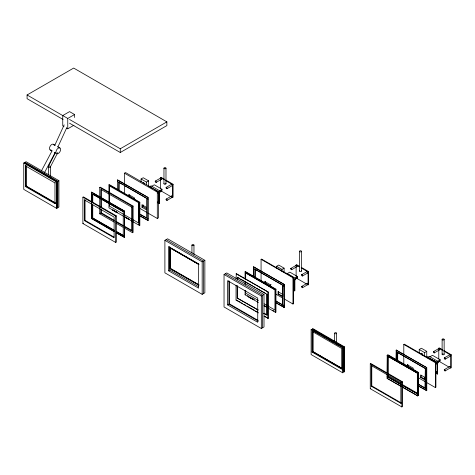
<?xml version="1.0" encoding="UTF-8"?>
<svg xmlns="http://www.w3.org/2000/svg" width="475" height="475" viewBox="0 0 475 475"><rect width="100%" height="100%" fill="white"/><g stroke="black" fill="none" stroke-linecap="round" stroke-linejoin="round"><path stroke-width="0.71" d="M54.672 145.552L64.172 124.872M57.861 147.066L66.749 127.722M48.444 166.268L55.254 153.092M50.314 167.034L57.802 152.54M41.42 170.893L52.108 150.741M44.537 172.562L55.219 152.416M63.074 119.474L27.081 98.693L27.081 94.97L73.678 68.067L166.868 121.867L166.868 125.596L120.276 152.499L69.498 123.179M27.081 94.97L67.765 118.453L74.575 114.522L74.575 117.479M66.512 128.078L67.765 128.802L73.957 125.228M23.75 163.05L26.078 161.702L58.912 180.66L58.912 206.981L56.584 208.329L23.75 189.371L23.75 163.05L56.584 182.008L58.912 180.66M25.365 186.521L25.899 186.212L55.504 203.306L54.969 203.615L25.365 186.521L25.365 165.846L25.899 165.532M55.474 202.908L26.226 186.022M25.365 165.846L54.969 182.934L55.504 182.626M69.498 119.457L120.276 148.77L166.868 121.867M82.888 197.196L83.428 196.882L116.262 215.84L116.262 242.161L115.722 242.47L82.888 223.517L82.888 197.196L115.722 216.149L116.262 215.84M114.22 231.675L91.491 218.547L91.669 192.126L124.503 211.078L124.503 237.405L116.114 232.768M114.255 222.175L99.738 213.792L99.738 187.471L100.272 187.156L133.107 206.114L133.107 232.435L132.567 232.744L124.361 228.006M124.468 184.158L124.468 173.191L125.543 172.567L159.38 192.185L159.38 203.508L157.854 202.956M92.566 194.091L123.429 211.702L92.566 194.091L92.566 202.76M108.941 184.846L109.321 184.621L139.828 202.231L139.828 225.245L139.442 225.465L108.941 207.854L108.941 184.846L139.442 202.451L139.828 202.231M117.39 189.65L117.568 179.865L148.069 197.475L148.069 220.483L139.407 215.692M84.502 199.987L114.107 217.081L114.107 237.755L84.502 220.667L84.502 199.987L85.043 199.678L85.043 220.352L114.018 237.084M117.568 181.521L148.069 199.132M141.063 181.741L141.063 178.986L143.213 177.745L148.592 180.844L148.592 186.366M141.063 178.986L146.437 182.085L148.592 180.844M84.502 220.667L85.043 220.352M160.615 188.504L160.615 177.692L161.15 177.383L164.291 179.194M155.378 181.076L160.77 177.965M82.888 223.517L83.428 223.208M91.491 218.547L91.669 203.822M92.566 204.203L92.566 217.93L114.481 230.375M99.738 213.792L100.272 213.483M100.813 208.834L100.813 213.168L101.347 212.859L114.131 220.24M156.138 182.394L161.536 179.283M151.798 186.259L154.304 184.811L162.011 189.258L162.011 190.291L160.128 191.377M116.909 212.301L112.812 210.193L117.331 212.758L112.812 209.885L117.295 212.824L117.331 212.45M159.505 190.707L162.011 189.258M91.491 192.227L124.503 211.078M100.813 207.391L100.813 189.329L131.492 207.047L132.032 206.732M99.738 187.471L132.567 206.423L133.107 206.114M138.789 202.831L138.807 223.084L138.789 202.831L109.541 185.945L109.541 206.209L138.807 223.084M146.638 198.301L146.638 218.001M117.39 179.966L148.069 197.475M124.468 173.191L157.302 192.143L158.377 191.526L158.377 217.847L157.302 218.47L147.826 213.002M166.238 187.346L171.635 184.235M158.697 192.001L160.223 191.122L160.223 192.155L159.202 192.743M156.619 190.926L159.38 192.185M165.638 180.595L172.55 184.579L173.09 184.27L173.09 197.244L172.55 197.558L160.615 190.665M166.998 188.664L172.395 185.553M141.96 207.231L146.258 209.713L146.258 207.231L141.96 204.749L141.96 207.231L143.034 206.607L146.722 208.739M126.421 217.752L126.166 217.942L129.289 219.45L126.421 217.793M166.238 199.078L171.635 195.967M166.998 200.397L172.395 197.285A0.76 0.439 60 0 0 172.152 196.104A0.76 0.439 60 0 0 171.493 196.484M148.069 218.833L139.407 214.035M116.221 231.586L123.429 235.541L116.399 231.479M124.462 226.824L131.492 230.886L132.032 230.571L124.361 226.148M164.896 240.338L167.586 238.788L204.862 260.312L204.862 292.796L202.172 294.352L164.896 272.828L164.896 240.338L202.172 261.862L204.862 260.312M198.966 285.303L169.991 268.571L169.991 247.891L171.517 248.467M169.991 268.571L198.603 284.78M168.482 270.762L198.592 288.141L198.592 263.934L168.482 246.549L168.482 270.762L169.735 270.038L198.562 286.68M224.04 274.485L226.729 272.935L264.005 294.452L264.005 326.942L261.315 328.492L224.04 306.975L224.04 274.485L261.315 296.008L264.005 294.452M236.045 278.873L236.312 273.606L268.215 292.024L268.215 318.303L264.118 316.249M261.072 271.724L261.072 259.314L261.517 259.053L293.419 277.471L293.419 303.751L292.968 304.012L284.038 298.852M245.076 278.985L245.076 271.795L245.462 271.575L275.963 289.186L275.963 312.194L275.577 312.413L264.142 305.811M253.525 276.598L253.703 266.813L284.204 284.424L284.204 307.438L275.542 302.64M237.191 278.861L237.464 277.228L237.464 279.442M245.676 279.407L245.694 272.887L274.942 289.774L274.942 310.032L264.118 303.804M253.703 268.47L284.204 286.081L254.974 269.206M276.569 268.369L276.569 266.297L278.724 265.056L284.098 268.161L284.098 272.3M276.569 266.297L281.948 269.402L284.098 268.161M237.191 285.505L237.191 298.057L258.252 309.908M296.121 276.539L296.121 265.002L296.661 264.694L299.173 266.142M227.62 304.902L257.729 322.287L257.729 298.074L227.62 280.695L227.62 304.902L228.879 304.178L258.347 321.195M236.045 285.439L236.045 300.04L240.142 302.094M245.076 290.492L245.076 294.809L245.462 294.583M290.884 268.393L296.281 265.276M291.644 269.711L297.041 266.594M287.304 273.57L289.815 272.122L297.522 276.569L297.522 277.608L295.64 278.694M248.947 296.833L248.947 297.184L253.686 299.582L248.947 297.142L253.43 299.422L253.43 299.772M264.741 282.928L264.741 281.509L270.655 284.923L271.106 284.662M236.045 273.76L268.215 292.024M261.072 259.314L292.968 277.733L293.419 277.471M295.011 278.017L297.522 276.569M237.191 277.382L267.069 294.322L267.069 314.996L263.649 313.334M274.942 289.774L245.676 272.893M245.076 271.795L275.577 289.406L275.963 289.186M253.525 266.92L284.204 284.424M301.744 274.663L307.141 271.546M294.203 279.312L295.729 278.433L295.729 279.466L294.714 280.054M293.366 278.95L294.886 279.502L294.886 290.819L293.366 290.272M301.15 267.906L308.061 271.896L308.596 271.587L308.596 284.561L308.061 284.869L296.121 277.982M302.51 275.981L307.901 272.864M278.095 291.697L278.54 291.442L278.54 293.924L282.845 296.406L282.845 293.924L282.393 294.179L278.095 291.697L278.095 294.179L282.393 296.667L282.845 296.406M278.095 294.179L278.54 293.924M265.169 306.547L265.204 306.179L265.204 306.488L264.023 305.847L265.424 306.363L264.243 305.716M301.744 286.395L307.141 283.278M302.51 287.713L307.901 284.596M343.235 347.605L343.235 372.477L342.695 372.792L311.119 354.558L311.119 329.686L311.653 329.377L343.259 347.593L343.259 370.601L343.437 347.486L312.936 329.876L312.372 330.202M312.396 328.949L312.936 328.635L344.512 346.869L344.512 371.741L343.971 372.05L343.971 347.178L312.396 328.949L312.396 330.41M312.105 352.07L341.709 369.164L341.709 348.484L312.105 331.39L312.105 352.07L312.823 351.654L312.823 330.98M311.119 329.686L342.695 347.914L343.437 347.486M343.971 347.178L344.512 346.869M370.257 363.826L370.797 363.517L402.372 381.752L402.372 406.624L401.838 406.933L370.257 388.704L370.257 363.826L401.838 382.06L402.372 381.752M403.792 354.712L403.792 344.464L404.332 344.155L435.907 362.389L435.907 387.262L435.373 387.57L426.532 382.47M387.107 372.845L387.285 355.241L417.786 372.851L417.786 395.865L402.355 387.161M387.642 355.033L388.022 354.813L418.528 372.424L418.528 395.438L418.142 395.657L418.142 372.643L387.642 355.033L387.642 373.73M396.091 359.842L396.269 350.057L426.77 367.662L426.77 390.676L418.107 385.884M396.269 351.708L426.77 369.318L398.175 352.812M419.223 352.937L419.223 349.487L421.372 348.246L426.752 351.346L426.752 356.867M419.223 349.487L424.603 352.587L426.752 351.346M407.307 366.166L407.307 364.747L407.847 364.438L407.847 367.276M371.242 386.211L371.782 385.902L401.387 402.996L400.853 403.305L371.242 386.211L371.242 365.536L400.853 382.63L401.387 382.316M438.775 359.005L438.775 348.193L439.316 347.884L442.457 349.695M387.107 374.324L387.107 378.355L401.262 386.323M433.538 351.577L438.936 348.466M370.257 388.704L370.797 388.39M434.298 352.895L439.696 349.784M429.958 356.761L432.47 355.312L440.177 359.759L440.177 360.792L438.294 361.879M437.665 361.208L440.177 359.759M417.335 373.113L417.335 393.787M417.489 373.023L388.241 356.137L388.241 376.402L400.977 383.729M387.107 355.348L417.786 372.851M418.142 372.643L418.528 372.424M396.091 350.158L426.77 367.662M403.792 344.464L435.373 362.698L435.907 362.389M444.398 357.847L449.795 354.736M417.786 373.368L387.107 355.864L417.151 373M438.383 361.623L436.858 362.502L427.72 357.224L429.24 356.345L438.383 361.623L438.383 362.657L437.368 363.244M437.54 362.686L426.752 356.79L437.54 362.686L437.54 374.009L436.02 373.457M450.71 355.08L451.25 354.772L451.25 367.745L450.71 368.06L450.71 355.08L443.804 351.096M445.158 359.165L450.555 356.054M420.66 377.423L421.194 377.108L425.499 379.596L424.959 379.905L420.66 377.423L420.66 374.941L424.959 377.423L425.499 377.108M444.398 369.58L449.795 366.468M445.158 370.898L450.555 367.787M417.786 394.048L402.355 385.344M74.575 114.522L69.558 111.625L62.748 115.556L62.748 125.905L64 126.629M165.549 179.918L173.09 184.27M160.615 177.692L164.386 179.865M301.684 267.597L308.596 271.587M296.121 265.002L299.262 266.819M443.709 350.419L451.25 354.772M438.775 348.193L442.546 350.366M160.223 191.122L151.08 185.844L149.56 186.723L153.211 188.836M154.434 189.537L158.086 191.651M286.591 273.155L295.729 278.433M439.405 361.528L448.827 366.967M293.033 278.427L294.886 279.502M53.461 144.263L55.219 145.279M57.57 146.632L59.915 147.986M118.839 182.252L123.286 184.822M124.557 185.553L146.799 198.396M50.166 149.969L51.929 150.985M54.275 152.338L55.444 153.015M139.62 208.264L146.567 212.272M407.307 364.747L413.22 368.161L413.22 369.58M139.585 213.934L146.252 217.782M275.743 294.067L282.762 298.116M140.19 215.935L148.069 220.483M418.321 377.726L425.267 381.74M238.094 277.59L239.352 278.32M240.611 279.045L252.581 285.956M253.84 286.68L255.099 287.411M256.358 288.135L265.81 293.592M275.72 300.883L284.204 305.781L275.542 300.984M418.285 384.121L426.77 389.019L418.107 384.228M276.325 302.89L284.204 307.438M166.155 239.614L203.431 261.137L203.431 293.627M225.292 273.76L262.568 295.284L262.568 327.774M418.285 385.777L426.77 390.676M125.21 216.808L126.481 217.538M138.558 224.509L139.828 225.245M129.069 219.539L126.166 217.592L129.069 219.224L129.034 219.598M25.003 162.325L57.837 181.284L57.837 207.605M24.468 162.634L57.297 181.592L57.297 207.913M24.29 162.741L57.119 181.693L57.119 208.014M172.775 249.191L182.228 254.648M183.487 255.378L187.892 257.919M189.157 258.649L190.416 259.374M191.674 260.104L192.933 260.828M194.192 261.559L198.603 264.106M169.991 247.891L199.019 264.581L170.424 248.051L170.406 268.327L199.037 284.834M313.007 330.57L314.278 331.301M315.548 332.037L319.36 334.24M323.813 336.805L325.084 337.541M329.531 340.106L330.802 340.842M332.072 341.572L333.343 342.309M335.249 343.407L336.52 344.143M337.79 344.88L339.061 345.61M258.412 300.491L245.676 293.158L245.694 290.255M402.23 384.477L417.507 393.276M417.151 393.68L387.107 376.538L401.084 384.613M247.368 295.688L248.639 296.418M253.086 298.989L254.357 299.719M272.787 310.359L274.057 311.095M249.624 297.184L253.466 299.398M245.076 294.809L258.424 302.51M116.048 221.35L123.084 225.405M402.533 387.06L417.786 395.865M387.107 378.355L401.084 386.43M100.813 213.168L114.237 220.922M116.149 222.027L123.185 226.088M116.149 223.268L123.096 227.276M263.916 313.179L267.069 314.996M237.191 298.057L257.978 310.062M241.419 302.83L242.695 303.572M243.972 304.309L245.884 305.413M247.16 306.149L248.437 306.886M249.713 307.622L254.178 310.199M255.455 310.935L258.008 312.407M264.385 316.095L268.215 318.303M236.045 300.04L258.376 312.936M92.566 217.93L114.303 230.476M92.304 218.809L114.404 231.568M116.927 233.029L124.503 237.405M341.602 368.077L312.972 351.565L312.989 331.295M312.372 351.399L341.602 368.273M312.194 351.5L342.059 368.742M258.127 320.447L229.413 303.869L229.413 281.242M444.143 339.429L444.143 354.225M442.118 339.429L442.118 354.225M437.255 362.853L437.255 374.175M435.373 362.698L435.373 387.57M426.592 367.769L426.592 390.777M424.959 377.423L424.959 379.905M424.603 352.587L424.603 356.731M421.194 375.25L421.194 377.108M417.608 372.952L417.608 395.966M403.792 356.173L403.792 364.218M401.838 382.06L401.838 406.933M400.853 382.63L400.853 403.305M397.7 360.567L397.7 352.539L397.522 360.668M396.269 350.057L396.269 359.735M387.731 373.742L387.731 356.018L387.553 376.8L387.731 375.22M387.642 375.167L387.642 376.61M387.285 355.241L387.285 372.744M387.285 374.223L387.285 378.254M371.782 365.228L371.782 385.902M342.695 347.914L342.695 372.792M336.615 333.218A1.015 0.588 0 0 1 335.095 333.729A1.015 0.588 0 0 1 335.095 332.714A1.015 0.588 0 0 1 336.615 333.218L336.615 342.837M334.59 333.218L334.59 341.359M312.639 331.081L312.639 351.761M308.061 271.896L308.061 284.869M301.494 251.317A1.015 0.588 0 0 1 299.968 251.821A1.015 0.588 0 0 1 299.968 250.806A1.015 0.588 0 0 1 301.494 251.317L301.494 271.035M299.464 251.317L299.464 271.035M294.601 279.668L294.601 290.985M292.968 277.733L292.968 304.012M284.026 284.531L284.026 307.539M282.393 294.179L282.393 296.667M281.948 269.402L281.948 271.468M275.577 289.406L275.577 312.413M270.655 284.923L270.655 286.342M267.947 292.178L267.947 318.458M266.802 294.476L266.802 315.151M265.192 281.248L265.192 283.379M261.315 296.008L261.315 328.492M261.072 273.184L261.072 281.212M255.134 277.323L255.134 269.295L254.956 277.43M253.703 266.813L253.703 276.498M245.694 281.568L245.676 284.478M245.076 281.141L245.076 284.02M237.464 286.087L237.464 297.902M228.879 280.701L228.879 304.178M202.172 261.862L202.172 294.352M193.966 245.106L193.966 254.6M191.936 245.106L191.936 253.139M172.55 184.579L172.55 197.558M170.258 247.736L170.258 268.417M169.735 246.561L169.735 270.038M165.983 168.203L165.983 183.724M163.958 168.203L163.958 183.724M159.089 192.351L159.089 203.674M157.302 192.143L157.302 218.47M147.891 197.576L147.891 220.59M146.437 182.085L146.437 184.846M143.034 204.749L143.034 206.607M139.442 202.451L139.442 225.465M134.52 199.387L134.52 197.968L128.606 194.554L128.606 196.686M132.567 206.423L132.567 232.744M131.492 207.047L131.492 230.886M129.681 194.643L129.681 196.775M124.468 185.618L124.468 193.663M124.325 211.185L124.325 237.506M123.251 211.803L123.251 235.642M120.276 148.77L120.276 152.499M118.999 190.374L118.999 182.347L118.821 190.475M115.722 216.149L115.722 242.47M101.347 189.02L101.347 197.689M101.347 199.132L101.347 207.082M101.347 209.249L101.347 212.859M92.75 193.984L92.75 202.653M92.75 204.82L92.75 217.823M91.669 192.126L91.669 201.632M67.765 118.453L67.765 128.802M56.584 182.008L56.584 208.329M54.969 182.934L54.969 203.615M50.392 166.648L50.392 176.261M48.361 166.648L48.361 174.782M26.226 165.757L26.208 186.034M25.899 166.274L25.899 186.212M443.846 353.81A1.015 0.588 0 0 1 443.846 354.641A1.015 0.588 0 0 1 442.415 354.641A1.015 0.588 0 0 1 442.415 353.81M449.635 355.08A0.76 0.439 60 0 1 450.175 354.772A0.76 0.439 60 0 1 450.71 355.704A0.76 0.439 60 0 1 450.175 356.012M438.775 348.81A0.76 0.439 60 0 1 439.363 348.531A0.76 0.439 60 0 1 439.844 349.535A0.76 0.439 60 0 1 439.173 349.642M449.653 366.985A0.76 0.439 60 0 1 450.128 366.48A0.76 0.439 60 0 1 450.71 367.49A0.76 0.439 60 0 1 450.033 367.644M439.779 360.816A0.76 0.439 60 0 1 439.743 361.481A0.76 0.439 60 0 1 439.173 361.374M421.289 354.196A1.015 0.588 60 0 1 421.61 353.216A1.015 0.588 60 0 1 422.584 354.249A1.015 0.588 60 0 1 422.097 355.051M435.777 372.044A0.635 0.368 60 0 1 436.448 372.881A0.635 0.368 60 0 1 435.777 372.94M436.282 372.091A0.635 0.368 60 0 1 436.679 371.67A0.635 0.368 60 0 1 437.16 372.507A0.635 0.368 60 0 1 436.602 372.637M435.777 363.001A0.635 0.368 60 0 1 436.448 363.838A0.635 0.368 60 0 1 435.777 363.897M436.329 363.197A0.635 0.368 60 0 1 436.602 362.597A0.635 0.368 60 0 1 437.166 363.423A0.635 0.368 60 0 1 436.602 363.595M426.841 357.461A0.635 0.368 60 0 1 427.292 357.206A0.635 0.368 60 0 1 427.738 357.978M301.358 270.744A1.015 0.588 0 0 1 300.61 271.617A1.015 0.588 0 0 1 299.499 270.887M306.981 271.896A0.76 0.439 60 0 1 307.521 271.587A0.76 0.439 60 0 1 308.061 272.513A0.76 0.439 60 0 1 307.521 272.828M296.139 265.798A0.76 0.439 60 0 1 296.566 265.27A0.76 0.439 60 0 1 297.196 266.19A0.76 0.439 60 0 1 296.661 266.558M307.004 283.801A0.76 0.439 60 0 1 307.426 283.272A0.76 0.439 60 0 1 308.055 284.192A0.76 0.439 60 0 1 307.521 284.561M297.124 277.626A0.76 0.439 60 0 1 297.041 278.326A0.76 0.439 60 0 1 296.394 278.053M293.348 288.913A0.635 0.368 60 0 1 293.793 289.691A0.635 0.368 60 0 1 293.348 289.952M293.675 288.539A0.635 0.368 60 0 1 294.452 288.984A0.635 0.368 60 0 1 294.061 289.536M293.348 279.87A0.635 0.368 60 0 1 293.793 280.648A0.635 0.368 60 0 1 293.348 280.909M293.746 279.425A0.635 0.368 60 0 1 294.476 280.018A0.635 0.368 60 0 1 294.061 280.493M165.478 183.213A1.015 0.588 0 0 1 165.846 184.015A1.015 0.588 0 0 1 164.463 184.229A1.015 0.588 0 0 1 164.095 183.433M171.475 184.579A0.76 0.439 60 0 1 172.015 184.27A0.76 0.439 60 0 1 172.55 185.203A0.76 0.439 60 0 1 172.015 185.511M160.615 178.309A0.76 0.439 60 0 1 161.108 177.977A0.76 0.439 60 0 1 161.684 178.82A0.76 0.439 60 0 1 161.292 179.301M161.619 190.315A0.76 0.439 60 0 1 161.536 191.015A0.76 0.439 60 0 1 160.882 190.736M143.058 183.023A1.015 0.588 60 0 1 143.842 182.875A1.015 0.588 60 0 1 144.465 184.057M157.955 201.685A0.635 0.368 60 0 1 157.955 202.688M158.234 201.157A0.635 0.368 60 0 1 158.988 201.822A0.635 0.368 60 0 1 158.436 202.136M157.955 192.642A0.635 0.368 60 0 1 157.955 193.646M158.234 192.114A0.635 0.368 60 0 1 158.988 192.779A0.635 0.368 60 0 1 158.436 193.093M48.729 167.052A1.015 0.707 27.3 0 1 48.676 165.977A1.015 0.707 27.3 0 1 50.029 166.25A1.015 0.707 27.3 0 1 50.083 167.325M51.211 150.064A3.295 1.9 -60 0 1 50.166 146.163A3.295 1.9 -60 0 1 54.067 145.118M56.246 153.348A3.295 1.9 -60 0 1 58.063 148.277A3.295 1.9 -60 0 1 60.456 150.498A3.295 1.9 -60 0 1 56.62 153.692M50.356 166.499A1.015 0.588 0 0 1 49.115 167.218A1.015 0.588 0 0 1 48.658 166.238M282.773 285.255L282.595 305.057L282.773 285.255M425.339 368.493L425.155 388.295L425.339 368.493M442.415 339.845A1.015 0.588 0 0 0 444.113 339.577A1.015 0.588 0 0 0 442.872 338.865A1.015 0.588 0 0 0 442.415 339.845M444.244 358.197A0.76 0.439 60 0 0 445.051 359.201A0.76 0.439 60 0 0 445.051 358.126A0.76 0.439 60 0 0 444.244 358.197M433.384 351.928A0.76 0.439 60 0 0 434.192 352.931A0.76 0.439 60 0 0 434.192 351.856A0.76 0.439 60 0 0 433.384 351.928M444.244 369.93A0.76 0.439 60 0 0 445.051 370.933A0.76 0.439 60 0 0 445.051 369.859A0.76 0.439 60 0 0 444.244 369.93M301.589 275.007A0.76 0.439 60 0 0 302.397 276.011A0.76 0.439 60 0 0 302.397 274.936A0.76 0.439 60 0 0 301.589 275.007M290.73 268.737A0.76 0.439 60 0 0 291.537 269.741A0.76 0.439 60 0 0 291.537 268.666A0.76 0.439 60 0 0 290.73 268.737M301.589 286.746A0.76 0.439 60 0 0 302.397 287.743A0.76 0.439 60 0 0 302.397 286.668A0.76 0.439 60 0 0 301.589 286.746M192.232 245.522A1.015 0.588 0 0 0 193.931 245.26A1.015 0.588 0 0 0 192.69 244.542A1.015 0.588 0 0 0 192.232 245.522M164.255 168.619A1.015 0.588 0 0 0 165.947 168.352A1.015 0.588 0 0 0 164.706 167.639A1.015 0.588 0 0 0 164.255 168.619M166.084 187.696A0.76 0.439 60 0 0 166.885 188.7A0.76 0.439 60 0 0 166.885 187.625A0.76 0.439 60 0 0 166.084 187.696M155.218 181.426A0.76 0.439 60 0 0 156.026 182.43A0.76 0.439 60 0 0 156.026 181.355A0.76 0.439 60 0 0 155.218 181.426M166.084 199.429A0.76 0.439 60 0 0 166.885 200.432A0.76 0.439 60 0 0 166.885 199.357A0.76 0.439 60 0 0 166.084 199.429"/></g></svg>
